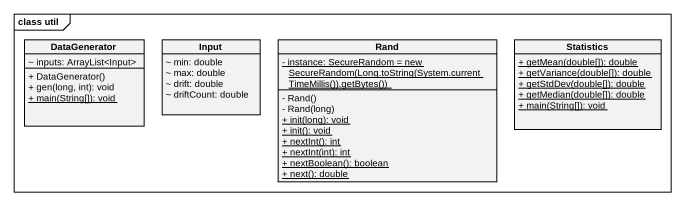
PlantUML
@startuml
mainframe class util
hide circle
hide empty members
skinparam classAttributeIconSize 0
class DataGenerator {
  ~ inputs: ArrayList<Input>
  + DataGenerator()
  + gen(long, int): void
  {static} + main(String[]): void
}
class Input {
  ~ min: double
  ~ max: double
  ~ drift: double
  ~ driftCount: double
}
class Rand {
  {static} {field} - instance: SecureRandom = new SecureRandom(Long.toString(System.currentTimeMillis()).getBytes())
  - Rand()
  - Rand(long)
  {static} + init(long): void
  {static} + init(): void
  {static} + nextInt(): int
  {static} + nextInt(int): int
  {static} + nextBoolean(): boolean
  {static} + next(): double
}
class Statistics {
  {static} + getMean(double[]): double
  {static} + getVariance(double[]): double
  {static} + getStdDev(double[]): double
  {static} + getMedian(double[]): double
  {static} + main(String[]): void
}
@enduml
